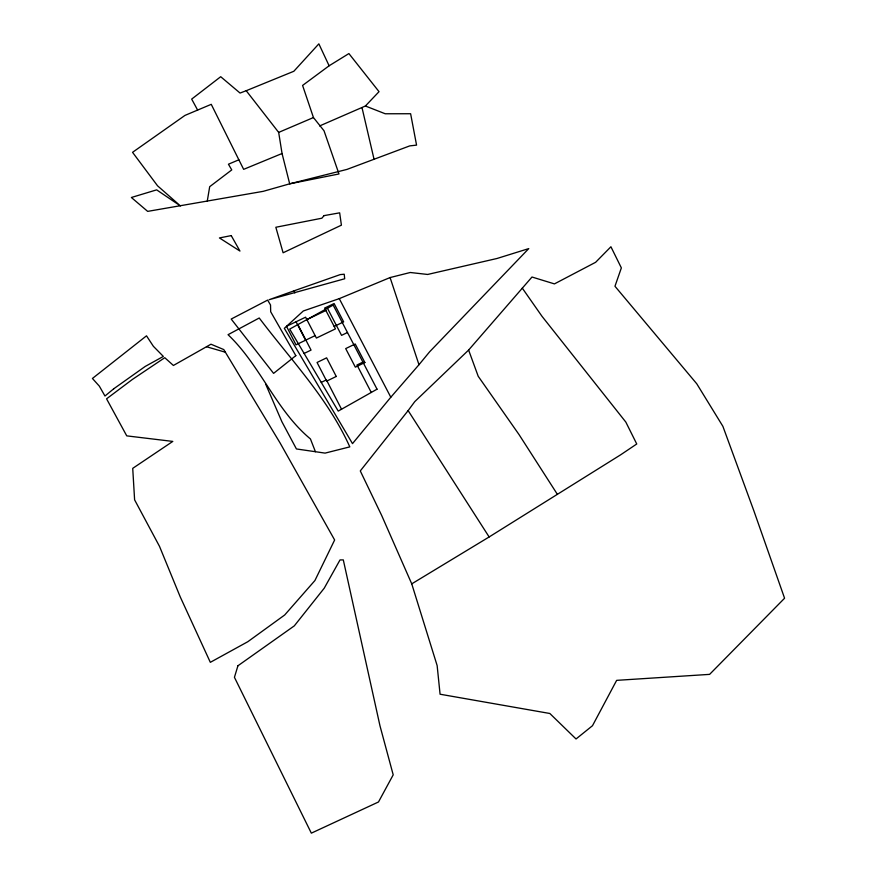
<?xml version="1.0" encoding="UTF-8"?>
<svg xmlns="http://www.w3.org/2000/svg" width="877" height="877" viewBox="0 0 877 877"><rect width="100%" height="100%" fill="white"/><g stroke="black" fill="none" stroke-linecap="round" stroke-linejoin="round"><path stroke-width="1.32" d="M238.862 159.8L211.258 104.33L184.959 115.413L132.548 152.324L157.553 185.803L180.443 205.931L156.654 189.86L131.375 197.489L147.676 211.379L207.279 201.052L209.691 186.691L231.758 169.908L228.437 164.218L238.862 159.8L243.653 169.349L282.054 153.508L278.667 132.405L246.218 90.715L240.057 93.05L220.708 76.716L191.679 99.101L197.621 110.074M408.134 410.6L414.788 401.6L468.614 350.055L531.988 277.022L554.439 283.896L595.626 262.3L610.918 246.755L621.354 267.902L614.963 286.264L696.766 383.786L722.889 426.332L753.869 510.82L784.575 598.235L709.614 674.369L616.652 680.355L592.49 725.707L576.036 738.971L549.835 713.483L440.079 694.222L437.141 665.577L411.741 583.852L381.616 515.336L360.283 470.927L408.134 410.6L489.136 536.965L620.631 454.823L636.746 443.981L625.827 422.078L541.986 316.29L522.308 288.149M418.976 364.722L429.62 351.798L528.765 248.597L497.018 258.485L427.636 274.457L410.261 272.495L390.09 277.56L339.278 298.64L303.321 310.973L284.323 328.327L352.499 443.619L390.813 397.226L418.976 364.722L390.09 277.56M319.623 125.937L365.402 106.007L379.028 91.668L348.903 53.574L329.116 65.786L302.587 85.431L313.451 117.551L324.019 130.772L338.982 173.953L289.684 183.83L263.199 191.339L207.279 201.052M411.741 583.852L489.136 536.965M321.256 382.394L326.408 379.884L341.537 409.23M362.914 362.113L356.983 364.996L371.267 392.447M304.111 353.442L311.05 350.098L297.884 324.567M347.478 332.504L341.559 335.365L327.45 308.255M315.128 335.617L296.009 344.814L286.505 326.332L305.602 317.189L316.389 338.062L335.442 328.875L324.622 308.079L334.104 303.541L343.663 321.87L334.17 326.441M306.862 319.623L325.882 310.502M278.667 132.405L313.451 117.551M246.218 90.715L293.828 71.278L318.855 43.85L329.116 65.786M365.402 106.007L385.233 113.769L410.622 113.736L416.564 145.122L409.756 145.889L346.963 169.414L289.684 183.83L282.054 153.508M294.212 290.769L269.14 299.704L344.694 278.765L344.222 274.216L340.221 274.6L294.212 290.769L294.836 292.929M206.512 346.733L225.378 352.225L280.147 443.06L334.641 539.991L314.92 580.53L284.696 614.985L247.84 641.701L210.327 662.332L180.224 596.853L159.493 546.338L134.609 499.846L132.723 468.351L172.791 441.416L126.748 435.869L106.566 398.827L132.449 379.401L164.766 357.706L173.405 365.468L210.962 344.212L223.778 349.572L225.378 352.225M265.72 384.247L281.901 421.749L296.426 448.958L325.082 453.113L349.802 446.875C328.086 398.498 290.846 359.855 259.23 318L228.042 334.696C260.458 365.446 275.882 410.239 310.436 438.938L315.424 451.721M557.301 494.222L519.074 434.641L478.206 376.277L468.614 350.055M339.278 298.64L390.813 397.226M296.064 321.76L305.58 340.21M362.048 107.827L374.04 159.219M237.93 665.775L234.433 677.318L311.335 833.15L378.491 801.984L393.203 774.851L379.982 725.838L343.302 559.91L340.013 559.921L324.238 588.182L294.31 625.86L237.93 665.775M324.03 215.632L321.881 218.209L275.838 227.264L283.107 252.773L341.405 225.17L339.662 212.837L324.03 215.632M295.823 355.656L273.591 373.372L231.199 319.053L267.638 300.098L270.522 304.988L270.686 311.752L295.823 355.656M113.747 388.774L104.966 396.02L99.342 386.143L92.425 378.458L146.503 335.825L153.376 346.294L163.341 356.424L145.22 366.433L113.747 388.774M377.033 389.191L338.237 411.094L289.706 329.094L333.183 305.097L377.033 389.191M336.253 376.463L326.672 381.122L317.057 362.475L326.617 357.838L336.253 376.463M364.876 362.519L355.349 367.156L345.691 348.597L355.207 343.992L364.876 362.519M231.232 235.606L219.447 237.941L239.947 251.052L231.232 235.606"/></g></svg>
